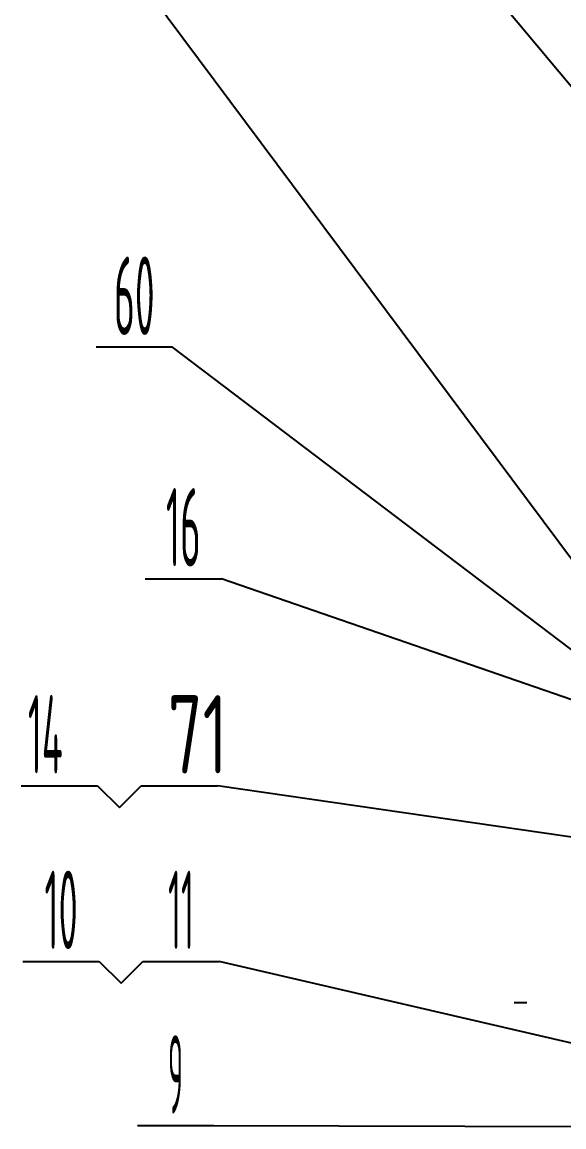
# Model space of a CAD drawing. Header units: millimetres. Extents: x -519 to 6201, y -152 to 4787.
# Drawn here: x 794 to 1146, y 1216 to 1934 of the extents above; entities that cross this region are included whole.
import ezdxf
from ezdxf.enums import TextEntityAlignment as Align

# ---------------------------------------------------------------- set-up
doc = ezdxf.new("R2010")
doc.units = ezdxf.units.MM
doc.header["$LTSCALE"] = 160
doc.linetypes.add('G', pattern=[2, 1.25, -0.25, 0.25, -0.25])
for name, color, linetype in [('02', 1, 'Continuous'), ('05', 4, 'G'), ('11', 3, 'Continuous')]:
    doc.layers.add(name, color=color, linetype=linetype)
doc.styles.get("Standard").update_dxf_attribs({"font": 'isocp', "width": 0.707, "bigfont": 'intecad.shx'})

msp = doc.modelspace()

# ---------------------------------------------------------------- linework, layer by layer
at = {"layer": '02'}
for p, q in [((1337.3291, 1668.3948), (851.2982, 2250.6803)), ((1201.3804, 1517.2559), (859.7137, 1975.6238)), ((891.6796, 1722.7899), (842.0796, 1722.7899)), ((1188.7579, 1497.5119), (891.6796, 1722.7899)), ((873.9026, 1572.4198), (923.5026, 1572.4198)), ((1215.5636, 1471.4588), (923.5026, 1572.4198)), ((793.431, 1437.9097), (843.031, 1437.9097)), ((843.031, 1437.9097), (857.1732, 1423.7676)), ((857.1732, 1423.7676), (871.3153, 1437.9097)), ((871.3153, 1437.9097), (920.9153, 1437.9097)), ((1209.5628, 1395.9777), (920.9153, 1437.9097)), ((794.5386, 1323.8822), (844.1386, 1323.8822)), ((844.1386, 1323.8822), (858.2807, 1309.7401)), ((858.2807, 1309.7401), (872.4229, 1323.8822)), ((872.4229, 1323.8822), (922.0229, 1323.8822)), ((1301.7639, 1235.6046), (922.0229, 1323.8822)), ((918.4529, 1217.0081), (868.8529, 1217.0081)), ((1192.6778, 1216.3831), (918.4529, 1217.0081))]:
    msp.add_line(p, q, dxfattribs=at)
at = {"layer": '05', "color": 4, "linetype": 'G'}
msp.add_line((2721.8573, 1296.9815), (1113.5117, 1296.9815), dxfattribs=at)

# ---------------------------------------------------------------- texts
at = {"layer": '11'}
for s, height, width, p, p2 in [('60', 50.91169, 0.414512, (853.6816, 1730.7899), (880.0776, 1730.7899)), ('16', 50.91169, 0.403529, (887.4072, 1580.4198), (909.9979, 1580.4198)), ('14', 50.91169, 0.385846, (797.7711, 1445.9097), (820.3618, 1445.9097)), ('10', 50.91169, 0.40405, (808.5308, 1331.8822), (830.1464, 1331.8822)), ('11', 50.91169, 0.388157, (888.8241, 1331.8822), (905.6216, 1331.8822)), ('9', 50.9117, 0.303306, (888.8537, 1225.0081), (898.4522, 1225.0081))]:
    msp.add_text(s, height=height, dxfattribs=dict(at, width=width)).set_placement(p, p2, align=Align.FIT)
at = {"layer": '11', "insert": (888.6046, 1445.9097), "char_height": 50.91169, "attachment_point": 7}
msp.add_mtext('71', dxfattribs=at)

doc.saveas('drawing.dxf')
